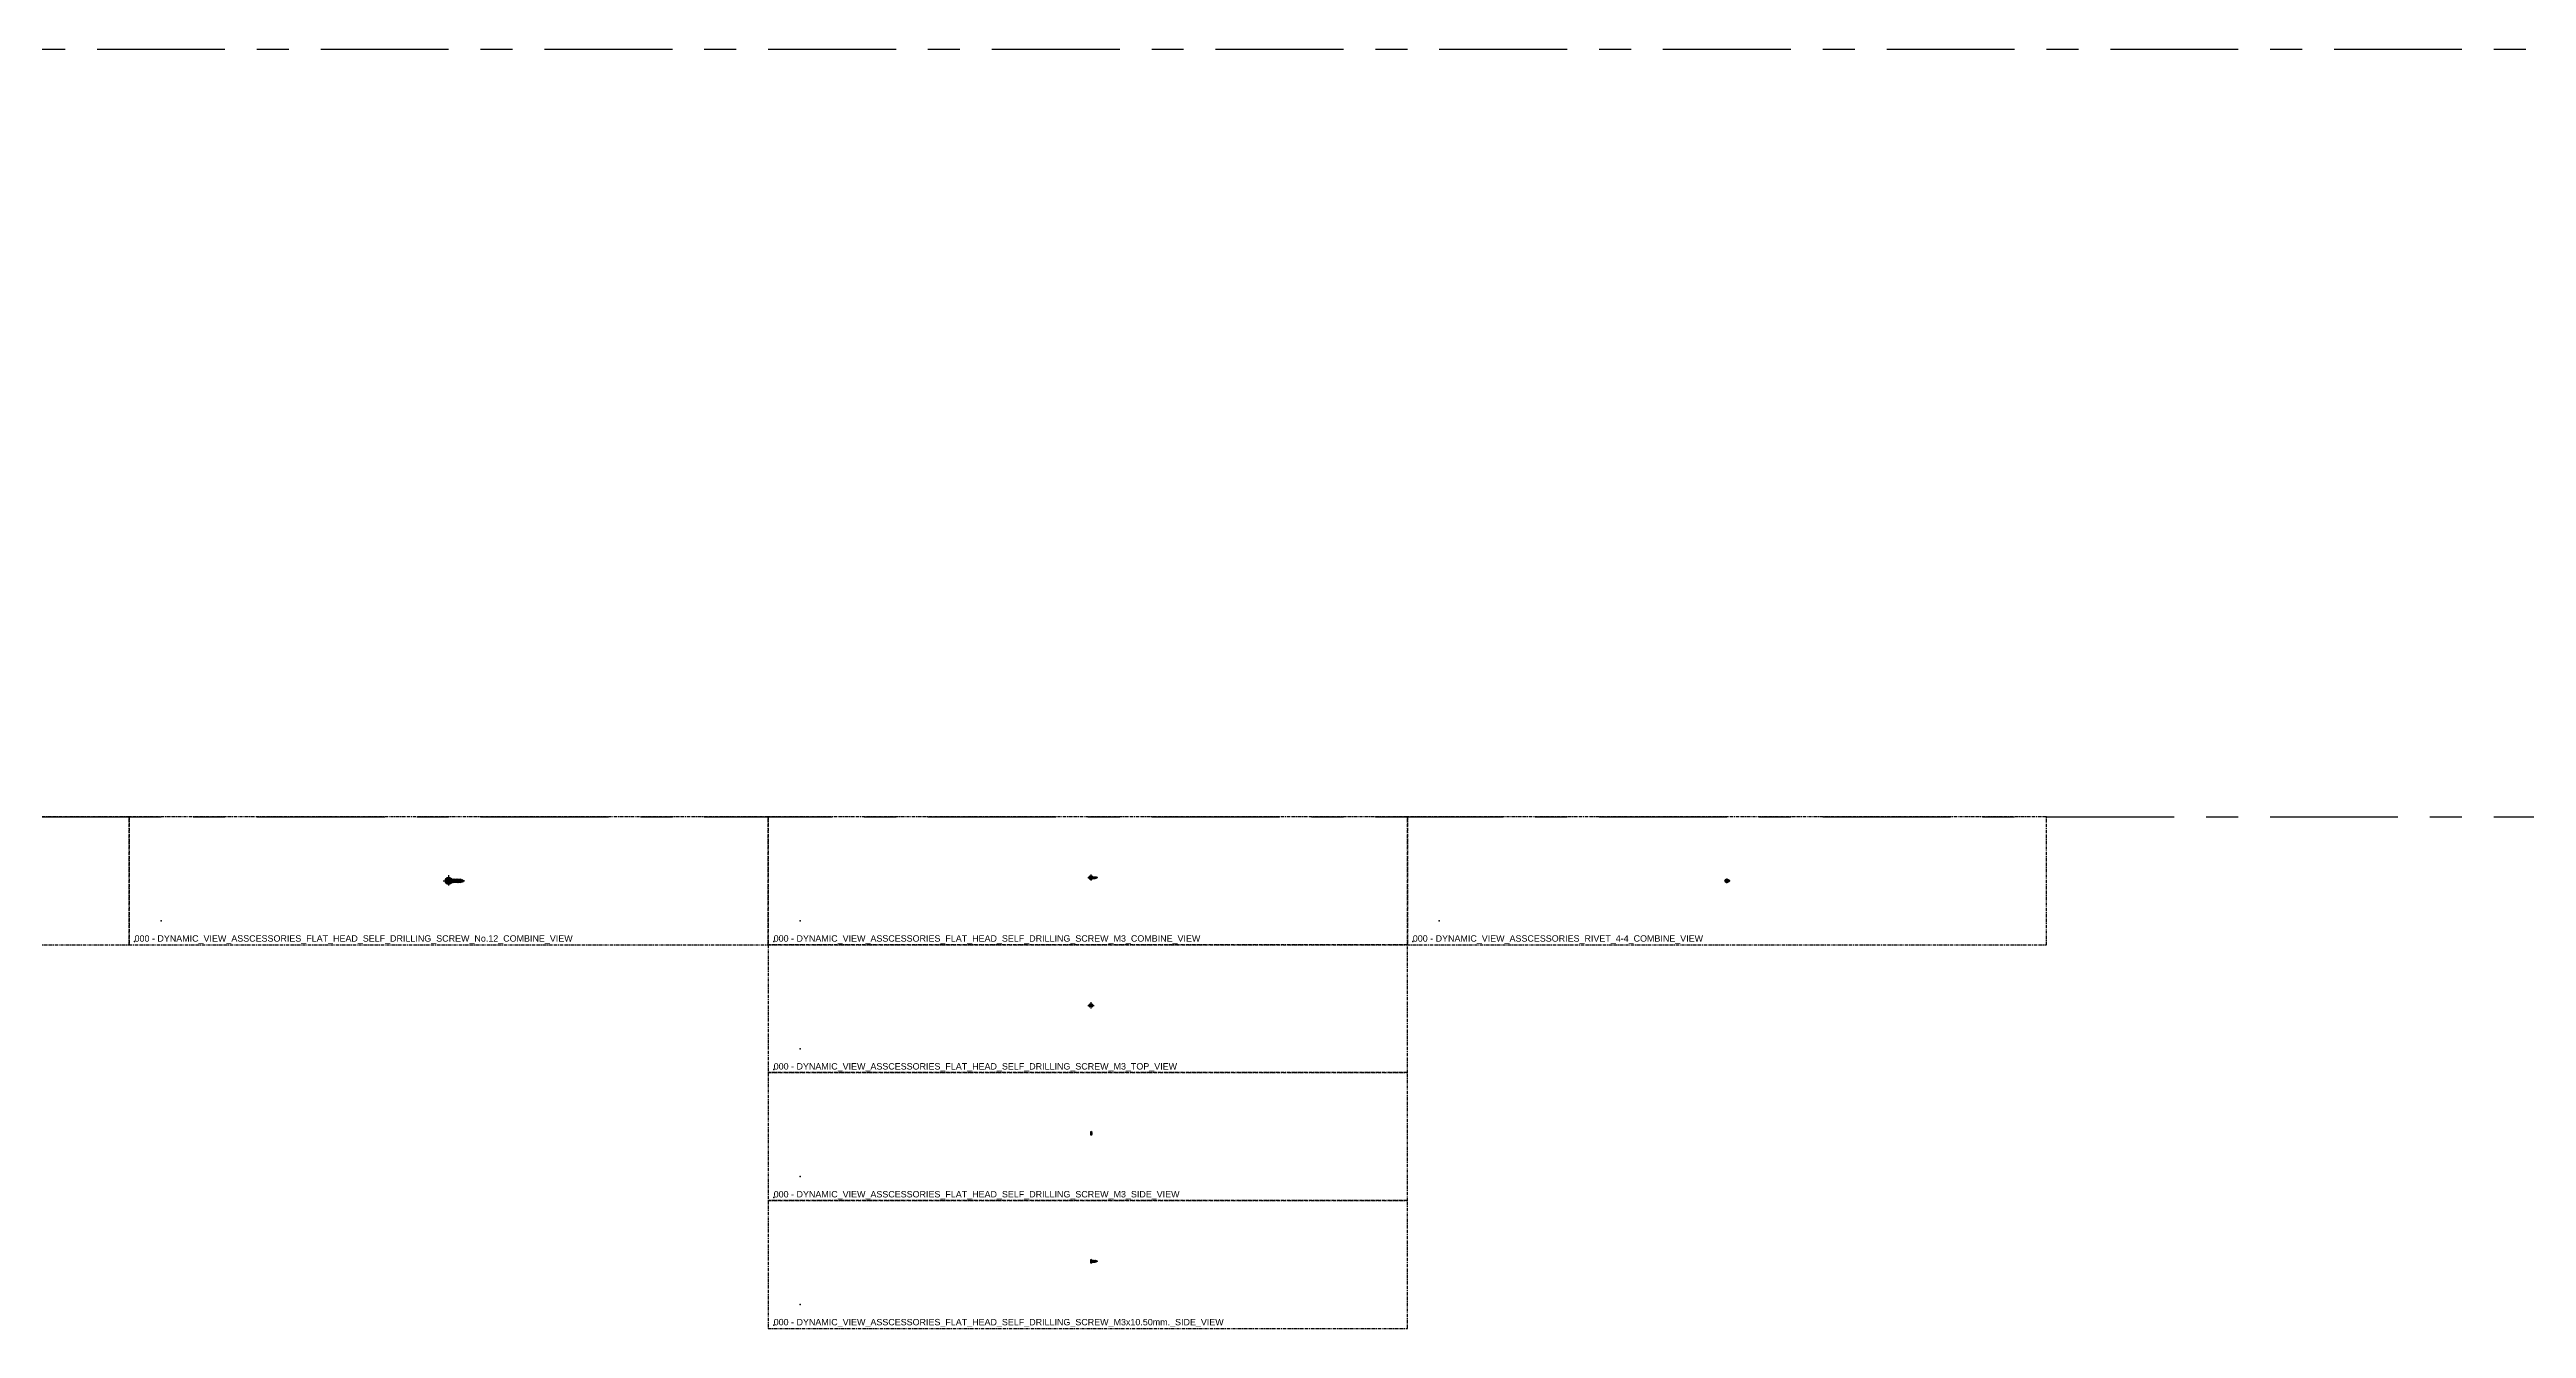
# Model space of a CAD drawing. Header units: millimetres. Extents: x -244126 to 368105, y -173968 to 259060.
# Drawn here: x 14362 to 18238, y 48195 to 50195 of the extents above; entities that cross this region are included whole.
import ezdxf

# ---------------------------------------------------------------- set-up
doc = ezdxf.new("R2010")
doc.units = ezdxf.units.MM
doc.header["$MEASUREMENT"] = 0
doc.linetypes.add('005_GG_TA_LINE', pattern=[13.75, 5, -1.25, 1.25, -1.25, 5])
doc.linetypes.add('HIDDEN', pattern=[9.524999999999999, 6.35, -3.175])
for name, color, linetype in [('000 - H A T C H', 8, 'Continuous'), ('000 - L I N E 0.1', 1, 'Continuous'), ('001 - ASCESSORIES', 1, 'Continuous'), ('A04_TUBE SERIES', 7, 'Continuous')]:
    doc.layers.add(name, color=color, linetype=linetype)
doc.styles.add('Cetury Gothic', font='GOTHIC.TTF')
doc.styles.get("Standard").update_dxf_attribs({"font": 'arial.ttf'})
pattern_1 = [(90, (1.084202172485504e-16, 1.084202172485504e-16), (-0.3125, 0.15625), [0, -0.3125])]

# ---------------------------------------------------------------- blocks, each defined once
blk = doc.blocks.new('*U1761')
at = {"color": 0, "linetype": '005_GG_TA_LINE'}
blk.add_lwpolyline([(0, 0), (1000, 0), (1000, 200), (0, 200)], close=True, dxfattribs=at)
for p in [(8.581742425833, 4.877933635547379), (50, 37.5)]:
    blk.add_point(p, dxfattribs=at)
blk.add_attdef('NAMEBLK', (8.581742425833, 4.877933635547379), '', height=10, dxfattribs=at)
blk = doc.blocks.new('*U1764')
at = {"color": 0, "linetype": '005_GG_TA_LINE'}
blk.add_lwpolyline([(0, 0), (200.0000000000001, 2.273736754432321e-13), (200.0000000000001, 30.00000000000023), (0, 30)], close=True, dxfattribs=at)
blk.add_attdef('NAMEBLK', (8.581742425833, 4.877933635547379), '', height=10, dxfattribs=at)
blk = doc.blocks.new('000 - DYNAMIC_VIEW_ASSCESSORIES_FLAT_HEAD_SELF_DRILLING_SCREW_No.12_TOP_VIEW')
at = {"layer": '000 - H A T C H'}
h = blk.add_hatch(color=250, dxfattribs=at)
h.dxf.hatch_style = 1
edge = h.paths.add_edge_path()
edge.add_arc((2.273738077251244e-10, 0), 5.4, 0, 360)
at = {"layer": '001 - ASCESSORIES', "color": 0}
for p, q in [((-1.259695539824571, 0.685227454828527), (-4.544373720146394, 0.685227454828527)), ((-0.6852274546011532, 4.544373719847113), (-0.6852274546011532, 1.259695539792797)), ((0.6852274550559008, 1.259695539792797), (0.6852274550559008, 4.544373719847113)), ((4.544373720078665, 0.685227454828527), (1.259695539756843, 0.685227454828527)), ((-4.544373720146394, -0.685227454828527), (-1.259695539824571, -0.685227454828527)), ((-0.6852274546011532, -1.259695540051945), (-0.6852274546011532, -4.54437372011462)), ((0.6852274550559008, -4.54437372011462), (0.6852274550559008, -1.259695540051945)), ((1.259695539756843, -0.685227454828527), (4.544373720078665, -0.685227454828527))]:
    blk.add_line(p, q, dxfattribs=at)
blk.add_circle((2.273738077251244e-10, 0), 5.4, dxfattribs=at)
for centre, radius, start, end in [((2.273738077251244e-10, 0), 4.595744680851064, 171.4252019011913, 188.5747980988086), ((-1.259695539824571, 1.259695539792797), 0.574468085106383, 270, 0), ((2.273738077251244e-10, 0), 4.595744680851064, 81.42520190129437, 98.57479809870566), ((1.259695539756843, 1.259695539792797), 0.574468085106383, 180, 270), ((2.273738077251244e-10, 0), 4.595744680851064, 351.4252019011913, 8.574798098808694), ((-1.259695539824571, -1.259695540051945), 0.574468085106383, 0, 90), ((2.273738077251244e-10, 0), 4.595744680851064, 261.4252019012943, 278.5747980987056), ((1.259695539756843, -1.259695540051945), 0.574468085106383, 90, 180)]:
    blk.add_arc(centre, radius, start, end, dxfattribs=at)
at = {"layer": 'Defpoints', "color": 250, "linetype": 'HIDDEN'}
for p, q in [((-8.617021276556464, 0), (8.617021276488735, 0)), ((2.273738077251244e-10, 8.617021276779656), (2.273738077251244e-10, -8.617021276261362))]:
    blk.add_line(p, q, dxfattribs=at)
blk = doc.blocks.new('000 - DYNAMIC_VIEW_ASSCESSORIES_FLAT_HEAD_SELF_DRILLING_SCREW_No.12x19mm._SIDE_VIEW')
at = {"layer": '001 - ASCESSORIES', "color": 0}
for p, q in [((-0.3446808469412413, -5.399999999842469), (-0.3446808469412413, 5.40000000005053)), ((6.984919309616089e-10, 5.40000000005053), (-0.3446808469412413, 5.40000000005053)), ((6.984919309616089e-10, -5.399999999842469), (6.984919309616089e-10, 5.40000000005053)), ((3.102127655136815, 2.872340425368438), (6.984919309616089e-10, 5.40000000005053)), ((1.664597100147264, 0.9046723400292166), (6.984919309616089e-10, 2.272989254142653)), ((1.664597100147264, 0.9046723400292166), (6.984919309616089e-10, 0.9046723400292166)), ((6.984919309616089e-10, -0.9046723414262005), (6.984919309616089e-10, 0.9046723400292166)), ((1.664597100147264, 0.9046723400292166), (1.664597100147264, -0.9046723414262005)), ((4.597003045615721, 2.359231854665113), (3.102127655136815, 2.872340425368438)), ((3.102127655136815, -2.872340425695392), (3.102127655136815, 2.872340425368438)), ((6.103445334067727, -2.872340425695392), (4.812214485889777, 2.872340425368438)), ((6.827049365133405, 2.297872340262055), (5.353498109859078, 2.297872340262055)), ((8.40131767449326, -2.872340425695392), (7.110086826315309, 2.872340425368438)), ((9.124921714119179, 2.297872340262055), (7.65137045028461, 2.297872340262055)), ((10.69919001491879, -2.872340425695392), (9.407959166740842, 2.872340425368438)), ((11.42279405454471, 2.297872340262055), (9.949242790710143, 2.297872340262055)), ((12.99706235534432, -2.872340425695392), (11.70583150716637, 2.872340425368438)), ((13.72066639497024, 2.297872340262055), (12.24711513113567, 2.297872340262055)), ((15.29493469576986, -2.872340425695392), (14.00370384759191, 2.872340425368438)), ((16.01853873539578, 2.297872340262055), (14.54498747156121, 2.297872340262055)), ((17.59280703619539, -2.872340425695392), (16.30157618801744, 2.872340425368438)), ((18.31641107582131, 2.297872340262055), (16.84285981198674, 2.297872340262055)), ((19.8452407071575, -2.67018399471318), (18.59944852844297, 2.872340425368438)), ((19.17541171965546, 2.143583105891903), (20.78356344243413, 1.544746143560104)), ((21.96563819944958, -1.880599054116558), (21.06660091217627, 2.119214227596456)), ((21.68318155065595, 1.209750035931257), (24.93191489773961, -6.984919309616089e-10)), ((6.984919309616089e-10, -5.399999999842469), (-0.3446808469412413, -5.399999999842469)), ((1.664597100147264, -0.9046723414262005), (6.984919309616089e-10, -2.272989255539637)), ((1.664597100147264, -0.9046723414262005), (6.984919309616089e-10, -0.9046723414262005)), ((6.984919309616089e-10, -5.399999999842469), (3.102127655136815, -2.872340425695392)), ((3.102127655136815, -2.872340425695392), (5.168262152977169, -2.297872340589009)), ((5.562161701538185, -2.297872340589009), (5.168262152977169, -2.297872340589009)), ((7.860034041963717, -2.297872340589009), (6.386482795249631, -2.297872340589009)), ((10.15790639094949, -2.297872340589009), (8.684355127114923, -2.297872340589009)), ((12.45577873137502, -2.297872340589009), (10.98222746754045, -2.297872340589009)), ((14.75365107180055, -2.297872340589009), (13.28009980796599, -2.297872340589009)), ((17.05152341222609, -2.297872340589009), (15.57797214839152, -2.297872340589009)), ((18.76107440609981, -2.297872340589009), (17.87584448881705, -2.297872340589009)), ((18.76107440609981, -2.297872340589009), (19.3039570831882, -2.095715909606797)), ((20.0646122022522, -1.812466268392993), (21.42435456692004, -1.306130969010175)), ((22.18500968598404, -1.022881328331386), (24.93191489773961, -6.984919309616089e-10))]:
    blk.add_line(p, q, dxfattribs=at)
for points in [[(5.562161701538185, -2.297872340589009), (4.529177024707873, 2.297872340262055, 0.2227123084971428), (4.812214485889777, 2.872340425368438, -0.1687989538478069), (5.353498109859078, 2.297872340262055), (6.386482795249631, -2.297872340589009, -0.1692696917056407), (6.103445334067727, -2.872340425695392, 0.1837042771978037)], [(7.860034041963717, -2.297872340589009), (6.827049365133405, 2.297872340262055, 0.2227123084971428), (7.110086826315309, 2.872340425368438, -0.1687989538478069), (7.65137045028461, 2.297872340262055), (8.684355127114923, -2.297872340589009, -0.1692696917056407), (8.40131767449326, -2.872340425695392, 0.1837042771978037)], [(10.15790639094949, -2.297872340589009), (9.124921714119179, 2.297872340262055, 0.2227123084971428), (9.407959166740842, 2.872340425368438, -0.1687989538478069), (9.949242790710143, 2.297872340262055), (10.98222746754045, -2.297872340589009, -0.1692696917056407), (10.69919001491879, -2.872340425695392, 0.1837042771978037)], [(12.45577873137502, -2.297872340589009), (11.42279405454471, 2.297872340262055, 0.2227123084971428), (11.70583150716637, 2.872340425368438, -0.1687989538478069), (12.24711513113567, 2.297872340262055), (13.28009980796599, -2.297872340589009, -0.1692696917056407), (12.99706235534432, -2.872340425695392, 0.1837042771978037)], [(14.75365107180055, -2.297872340589009), (13.72066639497024, 2.297872340262055, 0.2227123084971428), (14.00370384759191, 2.872340425368438, -0.1687989538478069), (14.54498747156121, 2.297872340262055), (15.57797214839152, -2.297872340589009, -0.1692696917056407), (15.29493469576986, -2.872340425695392, 0.1837042771978037)], [(17.05152341222609, -2.297872340589009), (16.01853873539578, 2.297872340262055, 0.2227123084971428), (16.30157618801744, 2.872340425368438, -0.1687989538478069), (16.84285981198674, 2.297872340262055), (17.87584448881705, -2.297872340589009, -0.1692696917056407), (17.59280703619539, -2.872340425695392, 0.1837042771978037)], [(19.3039570831882, -2.095715909606797), (18.31641107582131, 2.297872340262055, 0.2227123084971428), (18.59944852844297, 2.872340425368438, -0.1687989538478069), (19.14073215241227, 2.297872340262055), (20.1282781683394, -2.095715909606797, -0.1692696917056407), (19.8452407071575, -2.67018399471318, 0.1837042771978037)], [(21.42435456692004, -1.306130969010175), (20.78356344243413, 1.544746143560104, 0.2227123084971428), (21.06660091217627, 2.119214228666487, -0.1687989538478069), (21.60788453614557, 1.544746142490074), (22.24867565207124, -1.306130969010175, -0.1692696917056407), (21.96563819944958, -1.880599054116558, 0.1837042771978037)]]:
    blk.add_lwpolyline(points, format="xyb", close=True, dxfattribs=at)
at = {"layer": 'Defpoints', "color": 250, "insert": (12.92296361200452, -0.005503571517963677), "char_height": 1.148936170212766, "width": 68.57362251475757, "attachment_point": 2, "rotation": 90, "style": 'Cetury Gothic'}
blk.add_mtext('\\A1;{\\H2.1x;\\C150;\\S3/4;\\H0.47634x; }', dxfattribs=at)
blk = doc.blocks.new('000 - DYNAMIC_VIEW_ASSCESSORIES_FLAT_HEAD_SELF_DRILLING_SCREW_No.12_SIDE_VIEW')
at = {"layer": '001 - ASCESSORIES'}
for p, q in [((-0.3446808469412413, -5.399999999842469), (-0.3446808469412413, 5.40000000005053)), ((6.984919309616089e-10, 5.40000000005053), (-0.3446808469412413, 5.40000000005053)), ((6.984919309616089e-10, -5.399999999842469), (6.984919309616089e-10, 5.40000000005053)), ((6.984919309616089e-10, -0.9046723414262005), (6.984919309616089e-10, 0.9046723400292166)), ((6.984919309616089e-10, -5.399999999842469), (-0.3446808469412413, -5.399999999842469))]:
    blk.add_line(p, q, dxfattribs=at)
at = {"layer": '001 - ASCESSORIES', "color": 0, "linetype": 'ByBlock'}
for p, q in [((3.102127655136815, 2.872340425368438), (6.984919309616089e-10, 5.40000000005053)), ((1.664597100147264, 0.9046723400292166), (6.984919309616089e-10, 2.272989254142653)), ((1.664597100147264, 0.9046723400292166), (6.984919309616089e-10, 0.9046723400292166)), ((1.664597100147264, 0.9046723400292166), (1.664597100147264, -0.9046723414262005)), ((3.102127655136815, -2.872340425695392), (3.102127655136815, 2.872340425368438)), ((1.664597100147264, -0.9046723414262005), (6.984919309616089e-10, -2.272989255539637)), ((1.664597100147264, -0.9046723414262005), (6.984919309616089e-10, -0.9046723414262005)), ((6.984919309616089e-10, -5.399999999842469), (3.102127655136815, -2.872340425695392))]:
    blk.add_line(p, q, dxfattribs=at)
blk = doc.blocks.new('*U4289')
at = {"layer": '001 - ASCESSORIES', "color": 0}
for name in ['000 - DYNAMIC_VIEW_ASSCESSORIES_FLAT_HEAD_SELF_DRILLING_SCREW_No.12_TOP_VIEW', '000 - DYNAMIC_VIEW_ASSCESSORIES_FLAT_HEAD_SELF_DRILLING_SCREW_No.12x19mm._SIDE_VIEW', '000 - DYNAMIC_VIEW_ASSCESSORIES_FLAT_HEAD_SELF_DRILLING_SCREW_No.12_SIDE_VIEW']:
    blk.add_blockref(name, (-6.984919309616089e-10, 0), dxfattribs=at)
blk = doc.blocks.new('000 - DYNAMIC_VIEW_ASSCESSORIES_FLAT_HEAD_SELF_DRILLING_SCREW_M3x10.50mm._SIDE_VIEW')
at = {"layer": '000 - H A T C H'}
h = blk.add_hatch(color=250, dxfattribs=at)
h.dxf.hatch_style = 1
edge = h.paths.add_edge_path()
edge.add_arc((6.381131965539131, -1.751858584828919), 0.634239212275371, 22.47758515751086, 64.11526056774369)
edge.add_line((6.658016817564983, -1.181249999977354), (6.089790492127774, -1.181249999977354))
edge.add_arc((5.538224497300119, -1.113384660552756), 0.5557254276577926, 314.5560261793303, 352.9855147552369, ccw=False)
edge.add_arc((5.342069465539131, -1.751858584828917), 0.6342392122753698, 22.47758515751103, 64.11526056774353)
edge.add_line((5.618954317564984, -1.181249999977354), (5.050727992127774, -1.181249999977354))
edge.add_arc((4.499161997300119, -1.113384660552759), 0.5557254276577923, 314.55602617933044, 352.98551475523715, ccw=False)
edge.add_arc((4.303006965539131, -1.751858584828917), 0.6342392122753703, 22.47758515751093, 64.11526056774356)
edge.add_line((4.579891817564984, -1.181249999977354), (4.011665492129593, -1.181249999977354))
edge.add_arc((3.460099497301938, -1.113384660552755), 0.5557254276577929, 314.5560261793303, 352.9855147552368, ccw=False)
edge.add_arc((3.263944465540041, -1.751858584831309), 0.6342392122771252, 22.47758515767939, 64.1152605679118)
edge.add_line((3.540829317564984, -1.181249999977354), (2.972602992127774, -1.181249999977354))
edge.add_arc((2.421036997299209, -1.11338466055015), 0.5557254276590144, 314.5560261790749, 352.98551475498164, ccw=False)
edge.add_arc((2.224881965537312, -1.751858584828918), 0.6342392122753706, 22.47758515751088, 64.1152605677436)
edge.add_line((2.501766817563164, -1.181249999977354), (1.771875000004003, -1.181249999991451))
edge.add_line((1.771875000004003, -1.181249999991451), (5.45785638905727e-12, -3.000000000004093))
edge.add_line((5.45785638905727e-12, -3.000000000004093), (-0.1968749999959982, -3.000000000004093))
edge.add_line((-0.1968749999959982, -3.000000000004093), (-0.1968749999959982, 2.999999999996363))
edge.add_line((-0.1968749999959982, 2.999999999996363), (5.45785638905727e-12, 2.999999999996362))
edge.add_line((5.45785638905727e-12, 2.999999999996362), (1.771875000004002, 1.18125000001237))
edge.add_line((1.771875000004002, 1.18125000001237), (1.911746055509864, 1.181250000012369))
edge.add_arc((1.642519852872414, 1.517784735817865), 0.430973753945941, 308.6596436066545, 358.8818972688691)
edge.add_arc((1.75587354523983, 0.9004616160771908), 0.6867356789802749, 24.13412267024711, 62.458723012192024, ccw=False)
edge.add_line((2.38258223054072, 1.181250000012369), (2.950808555511683, 1.181250000012369))
edge.add_arc((2.681582352875142, 1.517784735819805), 0.4309737539468881, 308.659643606399, 358.8818972686137)
edge.add_arc((2.794936045242558, 0.9004616160798086), 0.6867356789783748, 24.134122670078682, 62.458723012023825, ccw=False)
edge.add_line((3.421644730542539, 1.181250000012369), (3.989871055511684, 1.181250000012369))
edge.add_arc((3.720644852874236, 1.517784735817867), 0.430973753945941, 308.6596436066541, 358.8818972688685)
edge.add_arc((3.833998545240739, 0.9004616160798067), 0.6867356789783758, 24.13412267007891, 62.45872301202348, ccw=False)
edge.add_line((4.46070723054072, 1.181250000012369), (5.028933555511683, 1.181250000012369))
edge.add_arc((4.759707352874238, 1.51778473581787), 0.4309737539459414, 308.6596436066536, 358.881897268868)
edge.add_arc((4.87306104524074, 0.9004616160798081), 0.6867356789783746, 24.134122670078796, 62.45872301202331, ccw=False)
edge.add_line((5.49976973054072, 1.181250000012369), (6.067996055511683, 1.181250000012369))
edge.add_arc((5.798769852874238, 1.517784735817869), 0.4309737539459407, 308.6596436066537, 358.8818972688682)
edge.add_arc((5.912123545240739, 0.9004616160798071), 0.6867356789783755, 24.13412267007891, 62.45872301202331, ccw=False)
edge.add_line((6.53883223054072, 1.181250000012369), (7.107058555509864, 1.181250000012369))
edge.add_arc((6.837832352872418, 1.517784735817868), 0.4309737539459407, 308.6596436066538, 358.8818972688683)
edge.add_arc((6.95118604523892, 0.900461616079808), 0.6867356789783751, 24.134122670078625, 62.45872301202343, ccw=False)
edge.add_line((7.577894730538902, 1.181250000012366), (7.623724221094084, 0.9977443024491253))
edge.add_line((7.623724221094084, 0.9977443024491253), (8.232595959456376, 0.7710151349974694))
edge.add_arc((7.963369756446948, 1.107549870506599), 0.4309737539468886, 308.6596436698837, 358.8818972686121)
edge.add_arc((8.076723448813702, 0.490226750766367), 0.6867356789788792, 24.134122670039176, 62.45872301198341, ccw=False)
edge.add_line((8.703432134114337, 0.7710151346987022), (8.751708990673272, 0.5777099477728544))
edge.add_line((8.751708990673272, 0.5777099477728544), (10.30312500000582, 1.045918907038867e-11))
edge.add_line((10.30312500000582, 1.045918907038867e-11), (9.015716121801368, -0.4794000521330317))
edge.add_line((9.015716121801368, -0.4794000521330317), (9.05577762269968, -0.6398101631398281))
edge.add_arc((8.504211627866765, -0.5719448237579758), 0.5557254276577931, 314.5560261793303, 352.9855147596772, ccw=False)
edge.add_arc((8.308056596105777, -1.210418748034138), 0.6342392122753702, 22.47758515751111, 64.11526057658904)
edge.add_line((8.584941448043537, -0.6398101631398276), (8.079682460851846, -0.8279564381190063))
edge.add_line((8.079682460851846, -0.8279564381190063), (8.1197439617481, -0.9883665491270226))
edge.add_arc((7.568177966915186, -0.9205012097451696), 0.5557254276577923, 314.55602617933016, 352.9855147596771, ccw=False)
edge.add_arc((7.372022935154196, -1.558975134021333), 0.6342392122753717, 22.47758515751124, 64.11526057674766)
edge.add_line((7.648907787090377, -0.9883665491262557), (7.128752755755369, -1.182059752083911))
edge.add_arc((6.577286997300119, -1.113384660552762), 0.5557254276577921, 314.55602617933056, 352.9013913930859, ccw=False)
at = {"layer": '000 - L I N E 0.1', "color": 9}
for p, q in [((-0.1968749999959982, -3.000000000004093), (-0.1968749999959982, 2.999999999996362)), ((5.456968210637569e-12, 2.999999999996362), (-0.1968749999959982, 2.999999999996362)), ((5.456968210637569e-12, -3.000000000004093), (5.456968210637569e-12, 2.999999999996362)), ((1.771875000004002, 1.181250000012369), (5.456968210637569e-12, 2.999999999996362)), ((0.9507855000083509, 0.5167312499984291), (5.456968210637569e-12, 1.298287265623003)), ((0.9507855000083509, 0.5167312499984291), (5.456968210637569e-12, 0.5167312499984291)), ((0.9507855000083509, 0.5167312499984291), (0.9507855000083509, -0.5167312499916079)), ((1.771875000000364, 1.181250000012369), (1.911746055950061, 1.181250000012369)), ((1.771875000004002, -1.181249999991451), (1.771875000000364, 1.181250000012369)), ((2.810937500002183, -1.509375000001455), (2.073411548011791, 1.509375000079217)), ((2.38258223054072, 1.181250000012369), (2.950808555950061, 1.181250000012369)), ((3.850000000005821, -1.509375000001455), (3.112474048015429, 1.509375000079217)), ((3.421644730538901, 1.181250000012369), (3.989871055948242, 1.181250000012369)), ((4.889062500004002, -1.509375000001455), (4.15153654801361, 1.509375000079217)), ((4.460707230537082, 1.181250000012369), (5.028933555950061, 1.181250000012369)), ((5.928125000004002, -1.509375000001455), (5.19059904801361, 1.509375000079217)), ((5.499769730538901, 1.181250000012369), (6.067996055948242, 1.181250000012369)), ((6.967187500004002, -1.509375000001455), (6.22966154801361, 1.509375000079217)), ((6.538832230537082, 1.181250000012369), (7.107058555957337, 1.181250000012369)), ((7.958078469619068, -1.31649154919387), (7.268724048011791, 1.509375000079217)), ((8.232595959456376, 0.7710151349974694), (7.623724221095472, 0.9977443024486092)), ((8.894112130570647, -0.9679351632066755), (8.394261451587226, 1.099140134765548)), ((10.30312500000582, 1.045918907038867e-11), (8.751708990672341, 0.5777099477732008)), ((10.30312500000582, 1.045918907038867e-11), (9.015716121803052, -0.4794000521324051)), ((5.456968210637569e-12, -3.000000000004093), (-0.1968749999959982, -3.000000000004093)), ((0.9507855000083509, -0.5167312499916079), (5.456968210637569e-12, -1.298287265630279)), ((0.9507855000083509, -0.5167312499916079), (5.456968210637569e-12, -0.5167312499916079)), ((5.456968210637569e-12, -3.000000000004093), (1.771875000004002, -1.181249999991451)), ((1.771875000004002, -1.181249999991451), (2.501766817485986, -1.181249999977354)), ((2.972602992142129, -1.181249999977354), (3.540829317487805, -1.181249999977354)), ((4.011665492143948, -1.181249999977354), (4.579891817485986, -1.181249999977354)), ((5.050727992143948, -1.181249999977354), (5.618954317487805, -1.181249999977354)), ((6.089790492142129, -1.181249999977354), (6.658016817487805, -1.181249999977354)), ((7.128852992143948, -1.181249999977354), (7.130927311314736, -1.181249999977354)), ((7.648907787088319, -0.9883665491270222), (7.130927311320193, -1.181249999977354)), ((8.584941448043537, -0.6398101631398276), (8.079682460851473, -0.8279564381191449))]:
    blk.add_line(p, q, dxfattribs=at)
for points in [[(2.501766817475072, -1.181249999934607), (1.911746055882759, 1.181250000310683, 0.2227123084971428), (2.073411548011791, 1.509375000377531, -0.1687989538478069), (2.38258223054072, 1.181250000012369), (2.972602992133034, -1.181249999934607, -0.1692696917056407), (2.810937500002183, -1.509375000001455, 0.1837042771978037)], [(3.540829317476891, -1.181249999934607), (2.950808555884578, 1.181250000310683, 0.2227123084971428), (3.112474048015429, 1.509375000377531, -0.1687989538478069), (3.421644730542539, 1.181250000012369), (4.011665492134853, -1.181249999934607, -0.1692696917056407), (3.850000000005821, -1.509375000001455, 0.1837042771978037)], [(4.579891817476891, -1.181249999934607), (3.989871055884578, 1.181250000310683, 0.2227123084971428), (4.15153654801361, 1.509375000377531, -0.1687989538478069), (4.46070723054072, 1.181250000012369), (5.050727992133034, -1.181249999934607, -0.1692696917056407), (4.889062500004002, -1.509375000001455, 0.1837042771978037)], [(5.618954317476891, -1.181249999934607), (5.028933555884578, 1.181250000310683, 0.2227123084971428), (5.19059904801361, 1.509375000377531, -0.1687989538478069), (5.49976973054072, 1.181250000012369), (6.089790492133034, -1.181249999934607, -0.1692696917056407), (5.928125000004002, -1.509375000001455, 0.1837042771978037)], [(6.658016817476891, -1.181249999934607), (6.067996055884578, 1.181250000310683, 0.2227123084971428), (6.22966154801361, 1.509375000377531, -0.1687989538478069), (6.53883223054072, 1.181250000012369), (7.128852992133034, -1.181249999934607, -0.1692696917056407), (6.967187500004002, -1.509375000001455, 0.1837042771978037)], [(7.648907787091957, -0.9883665491270222), (7.107058555882759, 1.181250000310683, 0.2227123084971428), (7.268724048011791, 1.509375000377531, -0.1687989538478069), (7.577894730538901, 1.181250000012369), (8.1197439617481, -0.9883665491270222, -0.1692696917056407), (7.958078469619068, -1.31649154919387, 0.1837042771978037)], [(8.584941448043537, -0.6398101631398276), (8.232595959456376, 0.7710151349974694, 0.2227123084971428), (8.394261451587226, 1.099140135064317, -0.1687989538478069), (8.703432134114337, 0.7710151346987004), (9.05577762269968, -0.6398101631398276, -0.1692696917056407), (8.894112130570647, -0.9679351632066755, 0.1837042771978037)]]:
    blk.add_lwpolyline(points, format="xyb", close=True, dxfattribs=at)
blk = doc.blocks.new('000 - DYNAMIC_VIEW_ASSCESSORIES_FLAT_HEAD_SELF_DRILLING_SCREW_M3_TOP_VIEW')
at = {"layer": '000 - H A T C H'}
h = blk.add_hatch(color=250, dxfattribs=at)
h.dxf.hatch_style = 1
edge = h.paths.add_edge_path()
edge.add_arc((1.746229827404022e-10, 0), 3.000000000008209, 0, 360)
at = {"layer": '001 - ASCESSORIES', "color": 0}
blk.add_lwpolyline([(-1.77019215899054, -0.3976011157792527), (-0.7276011155627202, -0.3976011158665642, -0.4142135623484881), (-0.3976011156046297, -0.7276011158537585), (-0.3976011156046297, -1.770192158786813, 0.07496920988466216), (0.3976011159247719, -1.770192158728605), (0.3976011159538757, -0.727601115766447, -0.4142135623566906), (0.72760111594107, -0.3976011157792527), (1.770192158262944, -0.3976011157501489, 0.07496920988343472), (1.770192158175632, 0.3976011157792527), (0.72760111594107, 0.3976011157792527, -0.4142135623648928), (0.3976011159538757, 0.727601115766447), (0.3976011159247719, 1.770192158262944, 0.07496920988507118), (-0.3976011156046297, 1.770192158175632), (-0.3976011156919412, 0.7276011157373432, -0.414213562348488), (-0.7276011156791355, 0.3976011157792527), (-1.77019215899054, 0.3976011157792527)], format="xyb", dxfattribs=at)
blk.add_circle((1.746229827404022e-10, 0), 3.000000000008209, dxfattribs=at)
blk.add_arc((0.8666666666977108, -2.91038304567337e-10), 2.666666666936449, 171.4252018948215, 188.5747980917388, dxfattribs=at)
at = {"layer": 'Defpoints', "color": 250, "linetype": 'HIDDEN'}
for p, q in [((-5.000000000291038, 0), (5.000000000320142, 0)), ((1.746229827404022e-10, 5.000000000465661), (1.746229827404022e-10, -5.000000000145519))]:
    blk.add_line(p, q, dxfattribs=at)
blk = doc.blocks.new('000 - DYNAMIC_VIEW_ASSCESSORIES_FLAT_HEAD_SELF_DRILLING_SCREW_M3_SIDE_VIEW')
at = {"layer": '001 - ASCESSORIES', "color": 1}
for p, q in [((-0.1968749999941792, -3), (-0.1968749999941792, 3)), ((0, 3), (-0.1968749999941792, 3)), ((0, -3), (0, 3)), ((0, -3), (-0.1968749999941792, -3))]:
    blk.add_line(p, q, dxfattribs=at)
at = {"layer": '001 - ASCESSORIES', "color": 0, "linetype": 'ByBlock'}
for p, q in [((1.771875000005821, 1.181250000023283), (0, 3)), ((0.950785499997437, 0.5167312500125263), (0, 1.298287265613908)), ((0.950785499997437, 0.5167312500125263), (0, 0.5167312500125263)), ((0.950785499997437, 0.5167312500125263), (0.950785499997437, -0.5167312499834225)), ((1.771875000005821, -1.181249999994179), (1.771875000005821, 1.181250000023283)), ((0.950785499997437, -0.5167312499834225), (0, -1.298287265643012)), ((0.950785499997437, -0.5167312499834225), (0, -0.5167312499834225)), ((0, -3), (1.771875000005821, -1.181249999994179))]:
    blk.add_line(p, q, dxfattribs=at)
blk = doc.blocks.new('*U4368')
at = {"layer": '001 - ASCESSORIES', "color": 0}
for name in ['000 - DYNAMIC_VIEW_ASSCESSORIES_FLAT_HEAD_SELF_DRILLING_SCREW_M3_TOP_VIEW', '000 - DYNAMIC_VIEW_ASSCESSORIES_FLAT_HEAD_SELF_DRILLING_SCREW_M3x10.50mm._SIDE_VIEW', '000 - DYNAMIC_VIEW_ASSCESSORIES_FLAT_HEAD_SELF_DRILLING_SCREW_M3_SIDE_VIEW']:
    blk.add_blockref(name, (-1.746229827404022e-10, 0), dxfattribs=at)
blk = doc.blocks.new('000 - DYNAMIC_VIEW_ASSCESSORIES_RIVET_4-4_TOP_VIEW')
at = {"layer": '001 - ASCESSORIES', "color": 0}
for radius in [2.999999999985903, 1.499999999992951]:
    blk.add_circle((0, 0), radius, dxfattribs=at)
blk = doc.blocks.new('000 - DYNAMIC_VIEW_ASSCESSORIES_RIVET_4-4_COMBINE_VIEW')
at = {"layer": '000 - H A T C H'}
h = blk.add_hatch(dxfattribs=at)
h.set_pattern_fill('DOTS', color=8, scale=5, angle=90)
h.set_pattern_definition(pattern_1)
edge = h.paths.add_edge_path()
edge.add_arc((2.750000001546127, -3.126400806973603e-10), 1.249999999032525, -53.130102404963395, 53.13010238325057, ccw=False)
edge.add_arc((2.750000000039776, -0.6875000023001199), 0.8124999992297958, 202.6198648105183, 337.3801351894817, ccw=False)
edge.add_line((2.000000000000668, -1.000000000203727), (-2.220446049250313e-15, -1.000000000203727))
edge.add_line((-2.173258171971605e-15, -1.000000000203727), (-6.292525740534009e-15, -3.000000000156433))
edge.add_line((-6.292525740534008e-15, -3.000000000156433), (-0.9999999999763562, -1.499999999850842))
edge.add_line((-0.9999999999763562, -1.499999999850842), (-0.9999999999763503, 1.499999999850846))
edge.add_line((-0.9999999999763503, 1.499999999850845), (6.550315845288424e-15, 3.000000000156434))
edge.add_line((6.509366175031109e-15, 3.000000000156434), (2.390098606468705e-15, 1.000000000203727))
edge.add_line((2.390098606468706e-15, 1.000000000203727), (2.000000000000672, 1.000000000203726))
edge.add_arc((2.75000000003978, 0.6875000023001221), 0.8124999992297934, 22.619864741037475, 157.3801351894819, ccw=False)
h = blk.add_hatch(dxfattribs=at)
h.set_pattern_fill('DOTS', color=8, scale=5, angle=90)
h.set_pattern_definition(pattern_1)
h.paths.add_polyline_path([(-0.9999999999763565, -1.499999999850841), (-0.99999999997635, 1.499999999850845), (6.477641128216606e-15, 3.000000000156433), (-6.477641128216606e-15, -3.000000000156433)])
at = {"layer": '001 - ASCESSORIES', "color": 0}
for p, q in [((2.000000000000672, 1.000000000203726), (2.159213709732834e-15, 1.000000000203727)), ((2.000000000000667, -1.000000000203727), (-2.159213709732837e-15, -1.000000000203727))]:
    blk.add_line(p, q, dxfattribs=at)
for points in [[(-0.9999999999763565, -1.499999999850841), (-0.99999999997635, 1.499999999850845), (6.477641128216606e-15, 3.000000000156433), (-6.477641128216606e-15, -3.000000000156433)], [(6.509366175031109e-15, 3.000000000156433), (2.390098606468706e-15, 1.000000000203727), (2.00000000000067, 1.000000000203726), (2.000000000000665, -1.000000000203727), (-2.173258171971605e-15, -1.000000000203727), (-6.292525740534008e-15, -3.000000000156433), (-0.9999999999763567, -1.499999999850841), (-0.9999999999763498, 1.499999999850845)]]:
    blk.add_lwpolyline(points, close=True, dxfattribs=at)
blk.add_lwpolyline([(3.500000000457846, 0.9999999992942271, -0.5000000004357978), (3.500000000078885, -1.000000000203728, -0.6666666684001539), (2.000000000000668, -1.000000000203727), (-2.173258171971605e-15, -1.000000000203727), (-6.292525740534008e-15, -3.000000000156433), (-0.9999999999763562, -1.499999999850842), (-0.9999999999763503, 1.499999999850845), (6.509366175031109e-15, 3.000000000156434), (2.390098606468706e-15, 1.000000000203727), (2.000000000000672, 1.000000000203726, -0.6666666688380637)], format="xyb", close=True, dxfattribs=at)
blk.add_lwpolyline([(3.500000000078884, -1.000000000203731), (3.499999999851514, 0.9999999997489758, -0.5000000006252776), (3.500000000078884, -1.000000000203731, -0.6666666684001529), (2.000000000000667, -1.000000000203727), (2.000000000000672, 1.000000000203726, -0.6666666684001575), (3.500000000078888, 1.000000000203723)], format="xyb", dxfattribs=at)
blk.add_blockref('000 - DYNAMIC_VIEW_ASSCESSORIES_RIVET_4-4_TOP_VIEW', (0, 0), dxfattribs=at)

msp = doc.modelspace()

# ---------------------------------------------------------------- block references
at = {"color": 1, "linetype": 'ByBlock'}
msp.add_blockref('*U4289', (14986.93430178131, 48895.17285529031), dxfattribs=at)
at = {"layer": '001 - ASCESSORIES', "linetype": '005_GG_TA_LINE', "xscale": 40, "yscale": 40, "zscale": 40}
msp.add_blockref('*U1764', (10486.93430178131, 48995.17285529031), dxfattribs=at)
at = {"layer": '001 - ASCESSORIES', "linetype": '005_GG_TA_LINE'}
for p, values in [((13486.93430178131, 48795.17285529031), {'NAMEBLK': '000 - DYNAMIC_VIEW_ASSCESSORIES_EXPANSION_BOLT_5-16_(EB-03)_COMBINE_VIEW'}), ((14486.93430178131, 48795.17285529031), {'NAMEBLK': '000 - DYNAMIC_VIEW_ASSCESSORIES_FLAT_HEAD_SELF_DRILLING_SCREW_No.12_COMBINE_VIEW'}), ((15486.93430178131, 48795.17285529031), {'NAMEBLK': '000 - DYNAMIC_VIEW_ASSCESSORIES_FLAT_HEAD_SELF_DRILLING_SCREW_M3_COMBINE_VIEW'}), ((16486.93430178131, 48795.17285529031), {'NAMEBLK': '000 - DYNAMIC_VIEW_ASSCESSORIES_RIVET_4-4_COMBINE_VIEW'}), ((15486.93430178131, 48595.17285529031), {'NAMEBLK': '000 - DYNAMIC_VIEW_ASSCESSORIES_FLAT_HEAD_SELF_DRILLING_SCREW_M3_TOP_VIEW'}), ((15486.93430178131, 48395.17285529031), {'NAMEBLK': '000 - DYNAMIC_VIEW_ASSCESSORIES_FLAT_HEAD_SELF_DRILLING_SCREW_M3_SIDE_VIEW'}), ((15486.93430178131, 48195.17285529031), {'NAMEBLK': '000 - DYNAMIC_VIEW_ASSCESSORIES_FLAT_HEAD_SELF_DRILLING_SCREW_M3x10.50mm._SIDE_VIEW'})]:
    msp.add_blockref('*U1761', p, dxfattribs=at).add_auto_attribs(values)
at = {"layer": '001 - ASCESSORIES', "color": 0}
for name, p in [('000 - DYNAMIC_VIEW_ASSCESSORIES_FLAT_HEAD_SELF_DRILLING_SCREW_M3_TOP_VIEW', (15991.93430178163, 48700.17285529045)), ('000 - DYNAMIC_VIEW_ASSCESSORIES_FLAT_HEAD_SELF_DRILLING_SCREW_M3_SIDE_VIEW', (15991.93430178163, 48500.17285529045)), ('000 - DYNAMIC_VIEW_ASSCESSORIES_FLAT_HEAD_SELF_DRILLING_SCREW_M3x10.50mm._SIDE_VIEW', (15991.93430178163, 48300.17285529045))]:
    msp.add_blockref(name, p, dxfattribs=at)
at = {"layer": 'A04_TUBE SERIES', "color": 3}
for name, p in [('*U4368', (15991.9343017818, 48900.17285529045)), ('000 - DYNAMIC_VIEW_ASSCESSORIES_RIVET_4-4_COMBINE_VIEW', (16986.93430178131, 48895.17285529031))]:
    msp.add_blockref(name, p, dxfattribs=at)

doc.saveas('drawing.dxf')
